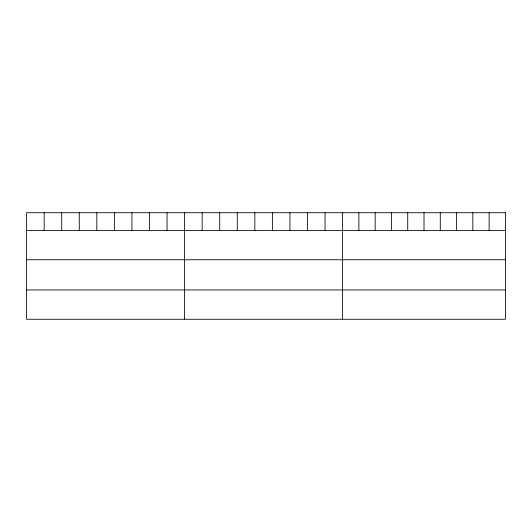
<?xml version="1.0" encoding="UTF-8"?>
<svg xmlns="http://www.w3.org/2000/svg" width="532" height="532" viewBox="0 0 532 532"><rect width="100%" height="100%" fill="white"/><g stroke="black" fill="none" stroke-linecap="round" stroke-linejoin="round"><path stroke-width="0.8" d="M26.6 230.442L505.4 230.442M26.6 259.756L505.4 259.756M26.6 289.953L505.4 289.953M489.121 212.733L489.121 230.442M472.842 212.733L472.842 230.442M456.562 212.733L456.562 230.442M440.283 212.733L440.283 230.442M424.004 212.733L424.004 230.442M407.725 212.733L407.725 230.442M391.446 212.733L391.446 230.442M375.166 212.733L375.166 230.442M358.887 212.733L358.887 230.442M342.608 212.733L342.608 319.267M325.052 212.733L325.052 230.442M307.496 212.733L307.496 230.442M289.94 212.733L289.94 230.442M272.384 212.733L272.384 230.442M254.828 212.733L254.828 230.442M237.272 212.733L237.272 230.442M219.716 212.733L219.716 230.442M202.16 212.733L202.16 230.442M184.604 212.733L184.604 319.267M167.048 212.733L167.048 230.442M149.492 212.733L149.492 230.442M131.936 212.733L131.936 230.442M114.38 212.733L114.38 230.442M96.824 212.733L96.824 230.442M79.268 212.733L79.268 230.442M61.712 212.733L61.712 230.442M44.156 212.733L44.156 230.442M505.4 212.733L26.6 212.733L26.6 319.267L505.4 319.267L505.4 212.733"/></g></svg>
